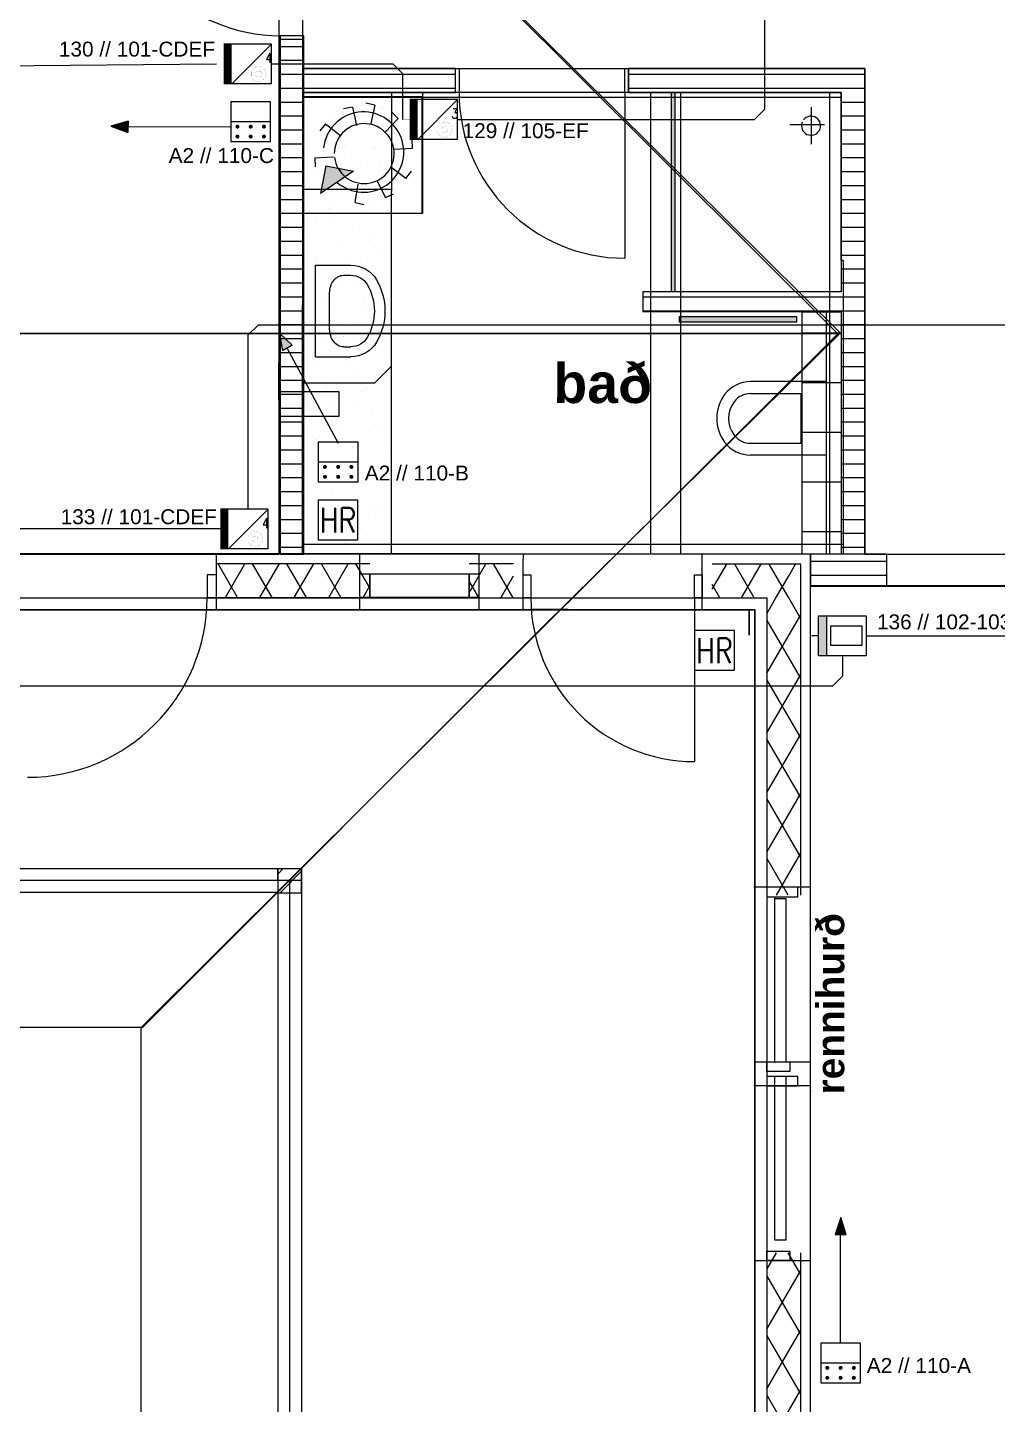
# Model space of a CAD drawing. Header units: millimetres. Extents: x -242231 to 419123, y -2399 to 525285.
# Drawn here: x -71482 to -66602, y 42286 to 49215 of the extents above; entities that cross this region are included whole.
import ezdxf
from ezdxf.enums import TextEntityAlignment as Align

# ---------------------------------------------------------------- set-up
doc = ezdxf.new("R2010")
doc.units = ezdxf.units.MM
for name, color, linetype in [('Grunnur', 252, 'Continuous'), ('PDF_R-TAKN-LAGSPENNA', 7, 'Continuous'), ('R-BVK-takn', 3, 'Continuous'), ('R-BVK-te25', 160, 'Continuous'), ('R-EIB-takn-alm', 1, 'Continuous'), ('R-EIB-te25', 253, 'Continuous'), ('R-SMA-takn', 3, 'Continuous')]:
    doc.layers.add(name, color=color, linetype=linetype)
doc.layers.add('R-lagnir', color=7, linetype='Continuous', lineweight=25)
doc.styles.add('GENERATED_STYLE_1', font='swissb.ttf')
doc.styles.get("Standard").update_dxf_attribs({"font": 'arial.ttf'})
doc.styles.add('T25-50', font='simplex.shx', dxfattribs={"width": 0.8, "height": 125})

# ---------------------------------------------------------------- blocks, each defined once
blk = doc.blocks.new('Hnappabord')
blk.add_lwpolyline([(0, 200), (0, 0), (200, 0), (200, 200)], close=True)
blk.add_lwpolyline([(0, 100), (200, 100)])
at = {"const_width": 10}
for points in [[(28.3, 75, 1), (38.3, 75, 1)], [(95, 75, 1), (105, 75, 1)], [(161.7, 75, 1), (171.7, 75, 1)], [(28.3, 25, 1), (38.3, 25, 1)], [(95, 25, 1), (105, 25, 1)], [(161.7, 25, 1), (171.7, 25, 1)]]:
    blk.add_lwpolyline(points, format="xyb", close=True, dxfattribs=at)
at = {"layer": 'R-BVK-te25', "style": 'T25-50', "width": 0.8}
blk.add_attdef('HNAPPABORÐ', text='', height=125, dxfattribs=at).set_placement((117.4, 232.1), align=Align.CENTER)
blk = doc.blocks.new('r-bru-skynjari')
blk.add_lwpolyline([(-100, 100), (-100, -100), (100, -100), (100, 100)], close=True)
at = {"layer": 'R-BVK-te25', "style": 'T25-50', "width": 0.8}
blk.add_attdef('SKYNJARI', text='', height=125, dxfattribs=at).set_placement((0, -64), align=Align.CENTER)
blk = doc.blocks.new('36')
at = {"linetype": 'Continuous'}
for p, q in [((39.7, 200), (-0.3, 200)), ((239.7, 200), (39.7, 200)), ((40, 0), (239.7, 200)), ((239.7, 0), (239.7, 200)), ((40, 0), (0, 0)), ((239.7, 0), (40, 0))]:
    blk.add_line(p, q, dxfattribs=at)
at = {"const_width": 40}
blk.add_lwpolyline([(18.7, 0), (18.7, 200)], dxfattribs=at)
at = {"linetype": 'Continuous'}
for points, const_width in [([(-0.2, 100), (-36.3, 100)], 0.309), ([(213.1, 48.9), (207.1, 69.9), (190.6, 84.2), (169.1, 87.3), (149.2, 78.3), (137.5, 60), (137.5, 38.2), (149.1, 19.9), (168.9, 10.8), (190.5, 13.9), (207, 28.1), (213.1, 48.9)], 0.463), ([(189.9, 49.1), (187.5, 57.4), (180.9, 63.1), (172.3, 64.3), (164.4, 60.7), (159.8, 53.4), (159.8, 44.7), (164.4, 37.5), (172.3, 33.8), (180.9, 35), (187.4, 40.7), (189.9, 49.1)], 0.463)]:
    blk.add_lwpolyline(points, dxfattribs=dict(at, const_width=const_width))
at = {"layer": 'R-EIB-te25', "style": 'T25-50', "width": 0.8}
blk.add_attdef('1', (199.9, 102.9), '', height=50, dxfattribs=at)
blk = doc.blocks.new('EIB-skjár')
at = {"layer": 'R-EIB-takn-alm'}
blk.add_hatch(color=256, dxfattribs=at).paths.add_polyline_path([(36.3, -100), (36.3, 100), (76.3, 100), (76.3, -100)])
for p, q in [((36.3, 100), (76.3, 100)), ((36.3, -100), (36.3, 100)), ((76.3, 100), (76.3, -100)), ((76.3, -100), (36.3, -100))]:
    blk.add_line(p, q, dxfattribs=at)
for points in [[(36.3, 100), (276, 100), (276, -100), (36.3, -100)], [(98.7, 49.5), (253.6, 49.5), (253.6, -49.2), (98.7, -49.2)]]:
    blk.add_lwpolyline(points, close=True, dxfattribs=at)
blk.add_lwpolyline([(36.3, 0), (0, 0)], dxfattribs=at)

msp = doc.modelspace()

# ---------------------------------------------------------------- hatches: boundary and pattern name
at = {"layer": 'Grunnur', "linetype": 'Continuous'}
for points in [[(-68224.74, 48888.869), (-68224.74, 47885.561), (-68241.615, 47885.561), (-68241.615, 48888.869)], [(-69981.156, 48519.505), (-69842.262, 48492.893), (-70007.769, 48380.611)], [(-67611.024, 47758.706), (-68203.921, 47758.706), (-68203.921, 47733.611), (-67611.024, 47733.611)]]:
    msp.add_hatch(color=256, dxfattribs=at).paths.add_polyline_path(points, flags=0)

# ---------------------------------------------------------------- linework, layer by layer
for p, q in [((-70462.152, 48714.169), (-70978.405, 48714.982)), ((-69917.238, 47122.338), (-70176.365, 47604.891)), ((-67391.047, 42595.505), (-67391.047, 43143.232))]:
    msp.add_line(p, q)
for p, q in [((-70880.326, 51136.084), (-67404.302, 47674.27)), ((-67389.547, 47675.627), (-70870.285, 51127.664)), ((-70215.431, 46565.039), (-70215.431, 50205.488)), ((-70099.063, 50205.482), (-70099.063, 49008.09)), ((-70091.526, 49174.021), (-70211.526, 49174.021)), ((-70211.526, 49174.021), (-70211.526, 49156.021)), ((-70211.526, 49156.021), (-70211.526, 46565.039)), ((-70211.526, 49156.021), (-70091.526, 49156.021)), ((-70211.526, 49156.021), (-70091.526, 49156.021)), ((-70091.526, 49156.021), (-70091.526, 49174.021)), ((-70091.526, 46565.039), (-70091.526, 49156.021)), ((-70211.526, 49120.213), (-70091.526, 49120.213)), ((-70211.526, 49050.213), (-70091.526, 49050.213)), ((-70099.063, 49008.09), (-67268.52, 49008.09)), ((-69328.405, 49008.345), (-70097.685, 49008.345)), ((-70097.685, 49008.345), (-70097.685, 48888.345)), ((-69328.405, 49008.345), (-69310.405, 49008.345)), ((-69328.405, 48888.345), (-69328.405, 49008.345)), ((-69328.405, 48888.345), (-69328.405, 49008.345)), ((-69310.405, 49008.345), (-69310.405, 48888.345)), ((-68476.405, 48888.345), (-68476.405, 49008.345)), ((-68476.405, 49008.345), (-68458.405, 49008.345)), ((-67268.505, 49008.345), (-68458.405, 49008.345)), ((-68458.405, 49008.345), (-68458.405, 48888.345)), ((-68458.405, 48888.345), (-68458.405, 49008.345)), ((-67268.52, 49008.09), (-67268.505, 47894.699)), ((-67268.505, 46567.004), (-67268.505, 49008.345)), ((-70211.526, 48980.213), (-70091.526, 48980.213)), ((-70097.685, 48980.213), (-69328.405, 48980.213)), ((-68458.405, 48980.213), (-67296.636, 48980.213)), ((-67296.636, 48980.213), (-67268.505, 48980.213)), ((-70211.526, 48910.213), (-70091.526, 48910.213)), ((-70097.685, 48910.213), (-69328.405, 48910.213)), ((-67388.173, 48888.345), (-70097.685, 48888.345)), ((-70097.685, 48888.345), (-70097.685, 47818.934)), ((-70097.685, 48888.345), (-70097.685, 46566.53)), ((-69649.51, 48888.345), (-70097.685, 48888.345)), ((-70097.685, 48888.345), (-69328.405, 48888.345)), ((-67388.173, 48863.513), (-70097.685, 48863.513)), ((-70092.884, 48867.203), (-69498.194, 48867.203)), ((-70092.884, 48278.844), (-70092.884, 48867.203)), ((-70092.816, 48888.345), (-69494.209, 48888.345)), ((-70092.816, 48278.887), (-70092.816, 48888.345)), ((-70003.074, 48879.427), (-70003.074, 48879.427)), ((-69881.947, 48848.545), (-69881.947, 48848.545)), ((-69661.583, 48862.185), (-69661.583, 48862.185)), ((-69649.51, 48391.148), (-69649.51, 48888.345)), ((-69498.194, 48867.203), (-69498.194, 48278.844)), ((-69494.209, 48888.345), (-69494.209, 48278.887)), ((-69310.405, 48888.345), (-69328.405, 48888.345)), ((-68458.405, 48888.345), (-68476.405, 48888.345)), ((-68476.405, 48888.345), (-68476.405, 48054.345)), ((-68458.405, 48910.213), (-67366.636, 48910.213)), ((-68458.405, 48888.345), (-67388.505, 48888.345)), ((-68347.214, 48888.345), (-68347.214, 46566.612)), ((-68241.615, 47885.561), (-68241.615, 48888.869)), ((-68241.615, 48888.869), (-68224.74, 48888.869)), ((-68224.74, 48888.869), (-68224.74, 47885.561)), ((-68197.214, 48888.345), (-68197.214, 46566.612)), ((-67447.214, 48888.345), (-67447.214, 46566.612)), ((-67388.505, 48888.345), (-67388.505, 47884.821)), ((-67388.175, 48042.287), (-67388.173, 48888.345)), ((-67366.636, 48910.213), (-67268.505, 48910.213)), ((-70211.526, 48840.213), (-70091.526, 48840.213)), ((-69847.043, 48815.15), (-69891.482, 48806.699)), ((-69847.043, 48815.15), (-69827.462, 48722.766)), ((-69809.584, 48808.316), (-69809.584, 48808.316)), ((-69734.966, 48824.106), (-69779.093, 48834.055)), ((-69734.966, 48824.106), (-69753.803, 48731.567)), ((-69696.332, 48811.422), (-69696.332, 48811.422)), ((-69617.194, 48757.023), (-69649.031, 48789.157)), ((-67539.715, 48813.646), (-67539.715, 48628.046)), ((-67388.505, 48840.213), (-67268.505, 48840.213)), ((-70211.526, 48770.213), (-70091.526, 48770.213)), ((-69982.411, 48730.009), (-70010.801, 48694.793)), ((-69993.317, 48737.176), (-69993.317, 48737.176)), ((-69982.411, 48730.009), (-69907.665, 48672.291)), ((-69957.586, 48754.448), (-69957.586, 48754.448)), ((-69783.249, 48735.96), (-69783.249, 48735.96)), ((-69770.578, 48737.176), (-69770.578, 48737.176)), ((-69617.194, 48757.023), (-69682.874, 48689.167)), ((-67471.749, 48724.767), (-67646.892, 48724.767)), ((-67388.505, 48770.213), (-67268.505, 48770.213)), ((-70211.526, 48700.213), (-70091.526, 48700.213)), ((-70067.563, 48662.93), (-70067.563, 48662.93)), ((-69931.25, 48682.092), (-69931.25, 48682.092)), ((-69544.339, 48606.706), (-69546.011, 48651.909)), ((-67388.505, 48700.213), (-67268.505, 48700.213)), ((-70211.526, 48630.213), (-70091.526, 48630.213)), ((-70079.252, 48628.224), (-70079.252, 48628.224)), ((-69881.947, 48625.807), (-69881.947, 48625.807)), ((-69737.76, 48610.981), (-69737.76, 48610.981)), ((-69659.209, 48625.807), (-69659.209, 48625.807)), ((-69544.339, 48606.706), (-69638.616, 48601.239)), ((-67388.505, 48630.213), (-67268.505, 48630.213)), ((-70211.526, 48560.213), (-70091.526, 48560.213)), ((-70036.299, 48558.789), (-69942.034, 48564.474)), ((-70036.299, 48558.789), (-70034.522, 48513.589)), ((-70033.763, 48503.245), (-70033.763, 48503.245)), ((-69981.156, 48519.505), (-70007.769, 48380.611)), ((-69981.156, 48519.505), (-69842.262, 48492.893)), ((-69956.193, 48551.56), (-69956.193, 48551.56)), ((-69885.762, 48557.113), (-69885.762, 48557.113)), ((-69770.578, 48514.437), (-69770.578, 48514.437)), ((-69711.424, 48538.625), (-69711.424, 48538.625)), ((-69577.857, 48455.707), (-69653.844, 48511.781)), ((-67388.505, 48560.213), (-67268.505, 48560.213)), ((-70211.526, 48490.213), (-70091.526, 48490.213)), ((-70067.563, 48440.191), (-70067.563, 48440.191)), ((-69842.262, 48492.893), (-70007.769, 48380.611)), ((-70007.428, 48430.888), (-70007.428, 48430.888)), ((-69859.426, 48484.756), (-69859.426, 48484.756)), ((-69844.824, 48440.191), (-69844.824, 48440.191)), ((-69681.308, 48359.857), (-69722.193, 48444.984)), ((-69577.857, 48455.707), (-69550.242, 48491.534)), ((-67388.505, 48490.213), (-67268.505, 48490.213)), ((-70211.526, 48420.213), (-70091.526, 48420.213)), ((-70097.685, 48400.619), (-70097.685, 47427.209)), ((-69649.228, 48400.619), (-70097.685, 48400.619)), ((-70097.685, 48400.619), (-70097.685, 46566.821)), ((-69858.673, 48400.619), (-70097.685, 48400.619)), ((-69833.901, 48333.78), (-69817.974, 48426.863)), ((-69681.308, 48359.857), (-69640.131, 48378.583)), ((-69665.936, 48413.646), (-69665.936, 48413.646)), ((-69659.209, 48403.068), (-69659.209, 48403.068)), ((-69649.962, 47510.758), (-69649.962, 48391.597)), ((-69649.962, 48391.597), (-69649.228, 48390.868)), ((-69649.962, 47514.651), (-69649.962, 48391.597)), ((-69649.962, 48391.597), (-69649.51, 48391.148)), ((-69649.228, 48390.868), (-69649.228, 48400.619)), ((-67388.505, 48420.213), (-67268.505, 48420.213)), ((-70211.526, 48350.213), (-70091.526, 48350.213)), ((-69961.939, 48305.909), (-69961.939, 48305.909)), ((-69961.939, 48305.909), (-69961.939, 48305.909)), ((-69956.193, 48328.822), (-69956.193, 48328.822)), ((-69956.193, 48328.822), (-69956.193, 48328.822)), ((-69833.901, 48333.78), (-69789.484, 48325.219)), ((-69813.937, 48359.777), (-69813.937, 48359.777)), ((-69813.937, 48359.777), (-69813.937, 48359.777)), ((-69733.455, 48328.822), (-69733.455, 48328.822)), ((-69733.455, 48328.822), (-69733.455, 48328.822)), ((-67388.505, 48350.213), (-67268.505, 48350.213)), ((-70211.526, 48280.213), (-70091.526, 48280.213)), ((-69498.194, 48278.844), (-70092.884, 48278.844)), ((-69494.209, 48278.887), (-70092.816, 48278.887)), ((-70030.44, 48254.576), (-70030.44, 48254.576)), ((-70030.44, 48254.576), (-70030.44, 48254.576)), ((-69935.603, 48233.553), (-69935.603, 48233.553)), ((-69935.603, 48233.553), (-69935.603, 48233.553)), ((-69787.602, 48287.421), (-69787.602, 48287.421)), ((-69787.602, 48287.421), (-69787.602, 48287.421)), ((-67388.505, 48280.213), (-67268.505, 48280.213)), ((-70211.526, 48210.213), (-70091.526, 48210.213)), ((-70083.605, 48179.685), (-70083.605, 48179.685)), ((-70083.605, 48179.685), (-70083.605, 48179.685)), ((-69844.824, 48217.452), (-69844.824, 48217.452)), ((-69844.824, 48217.452), (-69844.824, 48217.452)), ((-69742.113, 48162.442), (-69742.113, 48162.442)), ((-69742.113, 48162.442), (-69742.113, 48162.442)), ((-67388.505, 48210.213), (-67268.505, 48210.213)), ((-70211.526, 48140.213), (-70091.526, 48140.213)), ((-69919.07, 48143.206), (-69919.07, 48143.206)), ((-69919.07, 48143.206), (-69919.07, 48143.206)), ((-69733.455, 48106.083), (-69733.455, 48106.083)), ((-69733.455, 48106.083), (-69733.455, 48106.083)), ((-69715.778, 48090.086), (-69715.778, 48090.086)), ((-69715.778, 48090.086), (-69715.778, 48090.086)), ((-67388.505, 48140.213), (-67268.505, 48140.213)), ((-70211.526, 48070.213), (-70091.526, 48070.213)), ((-70038.116, 48054.706), (-70038.116, 48054.706)), ((-70038.116, 48054.706), (-70038.116, 48054.706)), ((-70033.673, 48018.496), (-69855.491, 48018.496)), ((-70033.673, 47558.506), (-70033.673, 48018.496)), ((-70030.44, 48031.837), (-70030.44, 48031.837)), ((-70030.44, 48031.837), (-70030.44, 48031.837)), ((-69863.779, 48036.217), (-69863.779, 48036.217)), ((-69863.779, 48036.217), (-69863.779, 48036.217)), ((-69807.701, 48031.837), (-69807.701, 48031.837)), ((-69807.701, 48031.837), (-69807.701, 48031.837)), ((-67388.505, 48070.213), (-67268.505, 48070.213)), ((-67377.19, 48042.287), (-67388.175, 48042.287)), ((-67377.19, 46566.612), (-67377.19, 48042.287)), ((-70211.526, 48000.213), (-70091.526, 48000.213)), ((-70011.781, 47982.349), (-70011.781, 47982.349)), ((-70011.781, 47982.349), (-70011.781, 47982.349)), ((-69891.127, 47968.501), (-69855.491, 47968.501)), ((-69670.289, 47965.106), (-69670.289, 47965.106)), ((-69670.289, 47965.106), (-69670.289, 47965.106)), ((-67388.505, 48000.213), (-67268.505, 48000.213)), ((-70211.526, 47930.213), (-70091.526, 47930.213)), ((-69961.896, 47879.601), (-69961.87, 47879.601)), ((-69961.87, 47697.401), (-69961.87, 47879.601)), ((-69919.07, 47920.468), (-69919.07, 47920.468)), ((-69919.07, 47920.468), (-69919.07, 47920.468)), ((-69818.29, 47911.238), (-69818.29, 47911.238)), ((-69818.29, 47911.238), (-69818.29, 47911.238)), ((-69696.332, 47920.468), (-69696.332, 47920.468)), ((-69696.332, 47920.468), (-69696.332, 47920.468)), ((-68386.407, 47885.591), (-68386.485, 47785.591)), ((-67388.505, 47884.821), (-68386.407, 47885.591)), ((-68224.74, 47885.561), (-68241.615, 47885.561)), ((-67388.505, 47930.213), (-67268.505, 47930.213)), ((-67268.505, 47894.699), (-67268.505, 46565.727)), ((-70211.526, 47860.213), (-70091.526, 47860.213)), ((-70097.685, 47818.934), (-70099.362, 47818.934)), ((-70099.362, 47818.934), (-70099.362, 46566.612)), ((-69993.317, 47846.221), (-69993.317, 47846.221)), ((-69993.317, 47846.221), (-69993.317, 47846.221)), ((-69966.292, 47857.37), (-69966.292, 47857.37)), ((-69966.292, 47857.37), (-69966.292, 47857.37)), ((-69807.701, 47809.098), (-69807.701, 47809.098)), ((-69807.701, 47809.098), (-69807.701, 47809.098)), ((-69791.955, 47838.882), (-69791.955, 47838.882)), ((-69791.955, 47838.882), (-69791.955, 47838.882)), ((-68386.427, 47860.213), (-67388.505, 47860.213)), ((-67388.505, 47860.213), (-67268.505, 47860.213)), ((-70211.526, 47790.213), (-70091.526, 47790.213)), ((-69939.956, 47785.014), (-69939.956, 47785.014)), ((-69939.956, 47785.014), (-69939.956, 47785.014)), ((-68386.485, 47785.591), (-67388.505, 47784.821)), ((-68386.481, 47790.213), (-67388.505, 47790.213)), ((-67611.024, 47758.706), (-68203.921, 47758.706)), ((-68203.921, 47758.706), (-68203.921, 47733.611)), ((-67611.024, 47733.611), (-67611.024, 47758.706)), ((-67583.888, 46564.827), (-67583.888, 47785.271)), ((-67583.888, 47785.271), (-67388.505, 47785.271)), ((-67463.526, 47785.271), (-67463.526, 46564.738)), ((-67388.505, 47790.213), (-67268.505, 47790.213)), ((-67388.505, 47785.271), (-67388.505, 46564.682)), ((-67388.505, 47784.821), (-67388.505, 46567.004)), ((-67394.235, 47675.627), (-76607.023, 47675.627)), ((-76607.023, 47675.627), (-67389.547, 47675.627)), ((-67404.302, 47674.27), (-70910.951, 44181.827)), ((-70211.526, 47720.213), (-70091.526, 47720.213)), ((-70087.958, 47731.146), (-70087.958, 47731.146)), ((-70087.958, 47731.146), (-70087.958, 47731.146)), ((-69881.947, 47734.852), (-69881.947, 47734.852)), ((-69881.947, 47734.852), (-69881.947, 47734.852)), ((-69746.466, 47713.903), (-69746.466, 47713.903)), ((-69746.466, 47713.903), (-69746.466, 47713.903)), ((-69696.332, 47697.729), (-69696.332, 47697.729)), ((-69696.332, 47697.729), (-69696.332, 47697.729)), ((-68891.185, 46197.512), (-67394.235, 47675.627)), ((-68203.921, 47733.611), (-67611.024, 47733.611)), ((-67388.505, 47677.136), (-67583.888, 47677.136)), ((-67388.505, 47720.213), (-67268.505, 47720.213)), ((-70211.526, 47650.213), (-70091.526, 47650.213)), ((-70042.469, 47606.166), (-70042.469, 47606.166)), ((-70042.469, 47606.166), (-70042.469, 47606.166)), ((-69993.317, 47623.483), (-69993.317, 47623.483)), ((-69993.317, 47623.483), (-69993.317, 47623.483)), ((-69894.468, 47660.035), (-69894.468, 47660.035)), ((-69894.468, 47660.035), (-69894.468, 47660.035)), ((-69891.127, 47608.501), (-69855.491, 47608.501)), ((-69770.578, 47623.483), (-69770.578, 47623.483)), ((-69770.578, 47623.483), (-69770.578, 47623.483)), ((-69720.131, 47641.547), (-69720.131, 47641.547)), ((-69720.131, 47641.547), (-69720.131, 47641.547)), ((-67388.505, 47650.213), (-67268.505, 47650.213)), ((-70211.526, 47580.213), (-70091.526, 47580.213)), ((-70067.563, 47549.237), (-70067.563, 47549.237)), ((-70067.563, 47549.237), (-70067.563, 47549.237)), ((-70033.673, 47558.506), (-69855.491, 47558.506)), ((-70016.134, 47533.81), (-70016.134, 47533.81)), ((-70016.134, 47533.81), (-70016.134, 47533.81)), ((-69868.132, 47587.678), (-69868.132, 47587.678)), ((-69868.132, 47587.678), (-69868.132, 47587.678)), ((-67388.505, 47580.213), (-67268.505, 47580.213)), ((-70217.93, 47342.32), (-70217.93, 47529.82)), ((-70211.526, 47510.213), (-70091.526, 47510.213)), ((-69881.947, 47512.113), (-69881.947, 47512.113)), ((-69881.947, 47512.113), (-69881.947, 47512.113)), ((-69822.644, 47462.699), (-69822.644, 47462.699)), ((-69822.644, 47462.699), (-69822.644, 47462.699)), ((-69735.952, 47425.342), (-69649.962, 47510.758)), ((-69674.642, 47516.567), (-69674.642, 47516.567)), ((-69674.642, 47516.567), (-69674.642, 47516.567)), ((-69659.209, 47512.113), (-69659.209, 47512.113)), ((-69659.209, 47512.113), (-69659.209, 47512.113)), ((-69650.003, 47514.611), (-69649.962, 47514.651)), ((-69650.003, 46566.53), (-69650.003, 47514.611)), ((-67388.505, 47510.213), (-67268.505, 47510.213)), ((-70211.526, 47440.213), (-70091.526, 47440.213)), ((-70097.685, 47427.209), (-69735.952, 47427.209)), ((-69970.645, 47408.831), (-69970.645, 47408.831)), ((-69956.193, 47437.867), (-69956.193, 47437.867)), ((-69956.193, 47437.867), (-69956.193, 47437.867)), ((-69770.578, 47400.744), (-69770.578, 47400.744)), ((-69735.952, 47427.209), (-69735.952, 47425.342)), ((-67464.507, 47433.268), (-67844.507, 47433.268)), ((-67388.505, 47427.136), (-67583.888, 47427.136)), ((-67464.507, 47433.268), (-67464.507, 47063.234)), ((-67388.505, 47440.213), (-67268.505, 47440.213)), ((-69913.547, 47382.012), (-70217.93, 47382.012)), ((-70217.93, 47382.012), (-70217.93, 47259.705)), ((-70211.526, 47370.213), (-70091.526, 47370.213)), ((-70067.563, 47326.498), (-70067.563, 47326.498)), ((-69944.31, 47336.475), (-69944.31, 47336.475)), ((-69913.547, 47259.705), (-69913.547, 47382.012)), ((-69844.824, 47326.498), (-69844.824, 47326.498)), ((-69796.308, 47390.343), (-69796.308, 47390.343)), ((-67844.507, 47373.253), (-67589.507, 47373.253)), ((-67589.507, 47123.249), (-67589.507, 47373.253)), ((-67388.505, 47370.213), (-67268.505, 47370.213)), ((-70217.93, 47259.705), (-69913.547, 47259.705)), ((-70211.526, 47300.213), (-70091.526, 47300.213)), ((-70092.311, 47282.607), (-70092.311, 47282.607)), ((-69750.819, 47265.364), (-69750.819, 47265.364)), ((-69659.209, 47289.375), (-69659.209, 47289.375)), ((-67388.505, 47300.213), (-67268.505, 47300.213)), ((-70211.526, 47230.213), (-70091.526, 47230.213)), ((-69956.193, 47215.129), (-69956.193, 47215.129)), ((-69898.821, 47211.496), (-69898.821, 47211.496)), ((-69733.455, 47215.129), (-69733.455, 47215.129)), ((-69724.484, 47193.007), (-69724.484, 47193.007)), ((-67388.505, 47230.213), (-67268.505, 47230.213)), ((-70211.526, 47160.213), (-70091.526, 47160.213)), ((-70046.823, 47157.627), (-70046.823, 47157.627)), ((-70030.44, 47140.882), (-70030.44, 47140.882)), ((-69872.485, 47139.139), (-69872.485, 47139.139)), ((-67844.507, 47123.249), (-67589.507, 47123.249)), ((-67388.505, 47177.136), (-67583.888, 47177.136)), ((-67388.505, 47160.213), (-67268.505, 47160.213)), ((-70211.526, 47090.213), (-70091.526, 47090.213)), ((-70020.487, 47085.271), (-70020.487, 47085.271)), ((-69844.824, 47103.759), (-69844.824, 47103.759)), ((-69678.995, 47068.028), (-69678.995, 47068.028)), ((-67464.507, 47063.234), (-67844.507, 47063.234)), ((-67388.505, 47090.213), (-67268.505, 47090.213)), ((-70211.526, 47020.213), (-70091.526, 47020.213)), ((-69919.07, 47029.513), (-69919.07, 47029.513)), ((-69826.997, 47014.16), (-69826.997, 47014.16)), ((-69733.455, 46992.39), (-69733.455, 46992.39)), ((-69652.66, 46995.672), (-69652.66, 46995.672)), ((-67388.505, 47020.213), (-67268.505, 47020.213)), ((-70211.526, 46950.213), (-70091.526, 46950.213)), ((-70030.44, 46918.144), (-70030.44, 46918.144)), ((-69974.998, 46960.292), (-69974.998, 46960.292)), ((-69807.701, 46918.144), (-69807.701, 46918.144)), ((-69800.661, 46941.804), (-69800.661, 46941.804)), ((-67388.505, 46927.136), (-67583.888, 46927.136)), ((-67388.505, 46950.213), (-67268.505, 46950.213)), ((-70211.526, 46880.213), (-70091.526, 46880.213)), ((-69948.663, 46887.936), (-69948.663, 46887.936)), ((-67388.505, 46880.213), (-67268.505, 46880.213)), ((-70211.526, 46810.213), (-70091.526, 46810.213)), ((-70096.664, 46834.067), (-70096.664, 46834.067)), ((-69919.07, 46806.774), (-69919.07, 46806.774)), ((-69755.172, 46816.825), (-69755.172, 46816.825)), ((-69696.332, 46806.774), (-69696.332, 46806.774)), ((-67388.505, 46810.213), (-67268.505, 46810.213)), ((-70211.526, 46740.213), (-70091.526, 46740.213)), ((-70051.176, 46709.088), (-70051.176, 46709.088)), ((-69993.317, 46732.528), (-69993.317, 46732.528)), ((-69903.174, 46762.957), (-69903.174, 46762.957)), ((-69728.837, 46744.468), (-69728.837, 46744.468)), ((-67388.505, 46740.213), (-67268.505, 46740.213)), ((-70211.526, 46670.213), (-70091.526, 46670.213)), ((-70024.84, 46636.732), (-70024.84, 46636.732)), ((-69876.839, 46690.6), (-69876.839, 46690.6)), ((-69807.701, 46695.405), (-69807.701, 46695.405)), ((-67388.505, 46677.136), (-67583.888, 46677.136)), ((-67388.505, 46670.213), (-67268.505, 46670.213)), ((-70215.431, 46567.092), (-73636.686, 46567.092)), ((-73636.686, 46565.039), (-70215.431, 46565.039)), ((-70223.062, 46567.065), (-70530.512, 46566.838)), ((-70530.475, 46516.838), (-70530.512, 46566.838)), ((-69759.731, 46566.675), (-70223.062, 46567.065)), ((-70211.526, 46600.213), (-70091.526, 46600.213)), ((-70211.526, 46565.039), (-70091.526, 46565.039)), ((-67377.19, 46613.513), (-70099.362, 46613.513)), ((-70099.362, 46566.612), (-67377.19, 46566.612)), ((-70097.685, 46566.821), (-69858.673, 46566.821)), ((-70097.685, 46566.53), (-69650.003, 46566.53)), ((-69881.947, 46621.159), (-69881.947, 46621.159)), ((-69809.773, 46516.717), (-69809.731, 46566.717)), ((-69209.731, 46566.213), (-69809.731, 46566.717)), ((-69696.332, 46584.036), (-69696.332, 46584.036)), ((-69683.348, 46619.489), (-69683.348, 46619.489)), ((-69209.773, 46516.213), (-69209.731, 46566.213)), ((-68987.305, 46516.026), (-68987.263, 46566.026)), ((-68087.305, 46515.269), (-68087.263, 46565.269)), ((-67591.943, 46564.852), (-68037.263, 46565.227)), ((-67541.943, 46564.81), (-67591.943, 46564.852)), ((-67388.505, 46564.682), (-67583.888, 46564.827)), ((-67160.851, 46565.389), (-67542.343, 46565.349)), ((-67542.343, 46565.349), (-67542.326, 46405.349)), ((-67541.943, 44849.071), (-67541.943, 46564.81)), ((-67388.505, 46600.213), (-67268.505, 46600.213)), ((-67388.505, 46567.004), (-67268.505, 46567.004)), ((-67268.505, 46565.727), (-65756.82, 46565.72)), ((-67160.851, 46565.389), (-67160.834, 46405.389)), ((-70223.064, 46517.065), (-70530.475, 46516.838)), ((-70530.435, 46461.838), (-70530.475, 46516.838)), ((-70424.683, 46346.916), (-70522.791, 46516.844)), ((-70486.252, 46346.871), (-70388.061, 46516.943)), ((-70251.552, 46347.044), (-70349.66, 46516.971)), ((-70312.973, 46346.998), (-70223.065, 46502.724)), ((-70223.065, 46502.724), (-70214.79, 46517.058)), ((-69759.773, 46516.675), (-70223.064, 46517.065)), ((-70078.288, 46346.943), (-70176.486, 46517.025)), ((-70139.77, 46346.994), (-70041.669, 46516.912)), ((-69904.999, 46346.797), (-70003.197, 46516.88)), ((-69966.649, 46346.849), (-69868.547, 46516.766)), ((-69759.875, 46395.434), (-69829.907, 46516.734)), ((-69809.815, 46466.717), (-69809.773, 46516.717)), ((-69259.895, 46370.984), (-69176.063, 46516.184)), ((-69037.305, 46516.068), (-69259.773, 46516.255)), ((-69209.815, 46466.213), (-69209.773, 46516.213)), ((-69038.553, 46346.069), (-69136.751, 46516.151)), ((-68987.351, 46461.026), (-68987.305, 46516.026)), ((-68087.351, 46460.269), (-68087.305, 46515.269)), ((-68037.412, 46388.387), (-67964.216, 46515.165)), ((-67761.943, 46514.995), (-68037.305, 46515.227)), ((-67825.529, 46345.049), (-67923.726, 46515.131)), ((-67889.197, 46345.102), (-67791.095, 46515.02)), ((-67591.943, 46514.852), (-67761.943, 46514.995)), ((-67692.406, 46414.474), (-67750.437, 46514.986)), ((-67653.492, 46453.356), (-67617.974, 46514.874)), ((-67591.943, 46344.852), (-67591.943, 46514.852)), ((-67542.339, 46530.213), (-67160.847, 46530.213)), ((-70530.435, 46461.838), (-70578.435, 46461.803)), ((-70578.435, 46461.803), (-70578.35, 46346.803)), ((-70530.35, 46346.838), (-70530.435, 46461.838)), ((-70530.35, 46346.838), (-70530.435, 46461.838)), ((-69809.916, 46346.717), (-69809.815, 46466.717)), ((-69809.815, 46466.717), (-69759.815, 46466.675)), ((-69759.815, 46466.675), (-69759.916, 46346.675)), ((-69759.815, 46466.675), (-69259.815, 46466.255)), ((-69259.916, 46346.255), (-69259.815, 46466.255)), ((-69211.843, 46346.214), (-69259.846, 46429.359)), ((-69259.815, 46466.255), (-69209.815, 46466.213)), ((-69209.916, 46346.213), (-69209.815, 46466.213)), ((-69101.044, 46346.121), (-69037.355, 46456.435)), ((-68987.447, 46346.026), (-68987.351, 46461.026)), ((-68987.447, 46346.026), (-68987.351, 46461.026)), ((-68987.351, 46461.026), (-68949.351, 46460.994)), ((-68949.351, 46460.994), (-68949.447, 46345.994)), ((-68125.448, 46345.301), (-68125.351, 46460.301)), ((-68125.351, 46460.301), (-68087.351, 46460.269)), ((-68087.351, 46460.269), (-68087.448, 46345.269)), ((-68087.448, 46345.269), (-68087.351, 46460.269)), ((-67716.076, 46344.957), (-67653.492, 46453.356)), ((-67542.332, 46460.213), (-67160.84, 46460.213)), ((-69793.528, 46346.703), (-69759.866, 46405.007)), ((-67998.818, 46345.194), (-68037.392, 46412.006)), ((-67652.24, 46344.903), (-67692.406, 46414.474)), ((-67542.326, 46405.349), (-67160.834, 46405.389)), ((-67541.959, 46406.813), (-65864.519, 46406.824)), ((-67541.897, 43860.988), (-67541.959, 46406.813)), ((-62603.106, 46402.653), (-67541.959, 46402.653)), ((-67821.943, 46285.046), (-76025.727, 46285.046)), ((-76025.621, 46285.046), (-67851.112, 46285.046)), ((-67821.003, 46285.046), (-76025.54, 46285.046)), ((-75965.611, 46345.095), (-67762.236, 46345.095)), ((-70578.35, 46346.803), (-70530.35, 46346.838)), ((-70530.35, 46346.838), (-70223.073, 46347.065)), ((-70530.306, 46286.838), (-70530.35, 46346.838)), ((-70530.306, 46286.838), (-70223.076, 46287.064)), ((-70223.076, 46287.064), (-69759.966, 46286.675)), ((-70223.073, 46347.065), (-69759.916, 46346.675)), ((-69809.966, 46286.717), (-69809.916, 46346.717)), ((-69809.966, 46286.717), (-69209.966, 46286.213)), ((-69759.916, 46346.675), (-69809.916, 46346.717)), ((-69259.916, 46346.255), (-69759.916, 46346.675)), ((-69259.966, 46286.255), (-69037.498, 46286.068)), ((-69259.916, 46346.255), (-69037.447, 46346.068)), ((-69209.916, 46346.213), (-69259.916, 46346.255)), ((-69209.966, 46286.213), (-69209.916, 46346.213)), ((-68987.498, 46286.026), (-68987.447, 46346.026)), ((-68949.447, 46345.994), (-68987.447, 46346.026)), ((-68762.249, 46286.156), (-68949.749, 46286.156)), ((-68125.448, 46345.301), (-68126.141, 45521.301)), ((-68087.448, 46345.269), (-68125.448, 46345.301)), ((-68087.498, 46285.269), (-68087.448, 46345.269)), ((-68037.498, 46285.227), (-67821.943, 46285.046)), ((-68037.448, 46345.227), (-67761.943, 46344.995)), ((-67851.112, 46285.046), (-67851.112, 46157.647)), ((-67850.971, 46157.647), (-67851.112, 46285.046)), ((-67851.112, 46285.046), (-67821.943, 46285.046)), ((-67821.943, 46285.046), (-67821.943, 38190.643)), ((-67821.943, 46285.046), (-67821.943, 44849.071)), ((-67821.943, 38190.643), (-67821.943, 46285.046)), ((-67821.003, 38190.633), (-67821.003, 46285.046)), ((-67762.236, 46345.095), (-67762.236, 38250.627)), ((-67761.943, 46344.995), (-67761.943, 44849.071)), ((-67761.943, 46265.512), (-67716.076, 46344.957)), ((-67591.943, 46240.467), (-67652.24, 46344.903)), ((-67591.943, 44849.071), (-67591.943, 46344.852)), ((-67761.943, 45965.512), (-67591.943, 46259.961)), ((-67591.943, 45940.467), (-67761.943, 46234.915)), ((-70901.789, 44185.228), (-68891.185, 46197.512)), ((-67851.112, 46157.647), (-67850.971, 46157.647)), ((-67761.943, 45665.512), (-67591.943, 45959.961)), ((-67591.943, 45640.467), (-67761.943, 45934.915)), ((-67761.943, 45365.512), (-67591.943, 45659.961)), ((-67591.943, 45340.467), (-67761.943, 45634.915)), ((-67761.943, 45065.512), (-67591.943, 45359.961)), ((-67591.943, 45040.467), (-67761.943, 45334.915)), ((-67713.7, 44849.071), (-67591.943, 45059.961)), ((-75917.241, 44984.035), (-70223.076, 44983.927)), ((-70223.076, 44924.053), (-70223.076, 44983.927)), ((-70223.076, 44981.744), (-70223.076, 38310.633)), ((-70103.076, 44981.744), (-70223.076, 44981.744)), ((-70223.076, 44981.744), (-70223.076, 44861.744)), ((-70223.076, 44955.289), (-70196.621, 44981.744)), ((-70210.555, 44861.744), (-70103.076, 44969.223)), ((-70103.076, 44981.744), (-70103.076, 38310.633)), ((-70103.076, 44861.744), (-70103.076, 44981.744)), ((-67654.646, 44849.071), (-67761.943, 45034.915)), ((-75917.242, 44924.035), (-70163.076, 44923.926)), ((-70223.076, 44924.053), (-70103.076, 44924.053)), ((-70163.076, 44924.053), (-70163.076, 38190.633)), ((-70103.076, 44924.053), (-70103.076, 38190.633)), ((-75917.243, 44864.035), (-70223.076, 44863.927)), ((-70223.076, 44863.927), (-70223.076, 38190.633)), ((-70223.076, 44861.744), (-70103.076, 44861.744)), ((-67776.943, 44889.071), (-67826.943, 44889.071)), ((-67761.943, 44889.071), (-67776.943, 44889.071)), ((-67761.943, 44889.071), (-67761.943, 44841.071)), ((-67606.943, 44889.071), (-67761.943, 44889.071)), ((-67606.943, 44889.071), (-67761.943, 44889.071)), ((-67761.943, 44841.071), (-67606.943, 44841.071)), ((-67721.72, 44832.385), (-67666.567, 44832.385)), ((-67721.72, 44008.146), (-67721.72, 44832.385)), ((-67666.567, 44832.385), (-67666.567, 44008.146)), ((-67606.943, 44841.071), (-67606.943, 44889.071)), ((-67546.943, 44889.071), (-67606.943, 44889.071)), ((-76607.023, 44185.228), (-70901.789, 44185.228)), ((-70910.951, 44181.827), (-70910.951, 37609.541)), ((-67821.943, 44010.127), (-67761.943, 44010.127)), ((-67761.943, 43962.127), (-67761.943, 44010.127)), ((-67761.943, 44010.127), (-67646.943, 44010.127)), ((-67761.943, 44010.127), (-67646.943, 44010.127)), ((-67666.567, 44008.146), (-67721.72, 44008.146)), ((-67646.943, 44010.127), (-67646.943, 43962.127)), ((-67646.943, 44010.127), (-67591.943, 44010.127)), ((-67591.943, 44010.127), (-67541.943, 44010.127)), ((-67646.943, 43962.127), (-67761.943, 43962.127)), ((-67606.943, 43937.071), (-67761.943, 43937.071)), ((-67761.943, 43937.071), (-67761.943, 43889.071)), ((-67721.72, 43937.574), (-67666.567, 43937.574)), ((-67721.72, 43113.334), (-67721.72, 43937.574)), ((-67666.567, 43937.574), (-67666.567, 43113.334)), ((-67606.943, 43889.071), (-67606.943, 43937.071)), ((-67776.943, 43889.071), (-67826.943, 43889.071)), ((-67761.943, 43889.071), (-67776.943, 43889.071)), ((-67761.943, 43889.071), (-67606.943, 43889.071)), ((-67606.943, 43889.071), (-67761.943, 43889.071)), ((-67546.943, 43889.071), (-67606.943, 43889.071)), ((-67541.949, 38470.633), (-67541.934, 43864.088)), ((-67541.934, 43864.088), (-67541.897, 43860.988)), ((-67666.567, 43113.334), (-67721.72, 43113.334)), ((-67821.943, 43050.127), (-67821.943, 40735.914)), ((-67761.943, 43010.127), (-67761.943, 43058.127)), ((-67761.943, 43058.127), (-67646.943, 43058.127)), ((-67761.943, 43050.127), (-67761.943, 40735.914)), ((-67761.943, 42965.512), (-67713.091, 43050.127)), ((-67591.943, 42940.467), (-67655.256, 43050.127)), ((-67646.943, 43058.127), (-67646.943, 43010.127)), ((-67591.943, 40735.914), (-67591.943, 43050.127)), ((-67541.943, 40735.914), (-67541.943, 43050.127)), ((-67821.943, 43010.127), (-67761.943, 43010.127)), ((-67646.943, 43010.127), (-67761.943, 43010.127)), ((-67761.943, 43010.127), (-67646.943, 43010.127)), ((-67761.943, 42665.512), (-67591.943, 42959.961)), ((-67646.943, 43010.127), (-67591.943, 43010.127)), ((-67591.943, 43010.127), (-67541.943, 43010.127)), ((-67591.943, 42640.467), (-67761.943, 42934.915)), ((-67761.943, 42365.512), (-67591.943, 42659.961)), ((-67591.943, 42340.467), (-67761.943, 42634.915)), ((-67761.943, 42065.512), (-67591.943, 42359.961)), ((-67591.943, 42040.467), (-67761.943, 42334.915))]:
    msp.add_line(p, q, dxfattribs=at)
at = {"layer": 'Grunnur', "linetype": 'Continuous', "extrusion": (0, 0, -1)}
for p, q in [((-69759.916, 46346.675), (-69759.815, 46466.675)), ((-69759.815, 46466.675), (-69259.815, 46466.255)), ((-69259.815, 46466.255), (-69259.916, 46346.255)), ((-69259.916, 46346.255), (-69759.916, 46346.675))]:
    msp.add_line(p, q, dxfattribs=at)
at = {"layer": 'Grunnur', "linetype": 'Continuous'}
for centre, radius, start, end in [((-70211.526, 50008.021), 834, 180, 270), ((-68476.405, 48888.345), 834, 180, 270), ((-69791.01, 48588.083), 202.135, 228.4747283, 173.8533743), ((-69787.958, 48580.645), 150.761, 187.5563441, 180), ((-67539.715, 48720.846), 48.036, 158.762857, 142.5456606), ((-67844.507, 47270.751), 162.5, 90, 143.1301024), ((-67814.507, 47248.251), 200, 143.1301024, 216.8698966), ((-67814.507, 47248.251), 140, 143.1301024, 216.8698966), ((-67844.507, 47270.751), 102.5, 90, 143.1301024), ((-67844.507, 47225.751), 162.5, 216.8698976, 270), ((-67844.507, 47225.751), 102.5, 216.8698976, 270), ((-71482.35, 46346.138), 904, 270.0421474, 0.0421474), ((-68125.448, 46345.301), 824, 179.9518282, 269.9518282)]:
    msp.add_arc(centre, radius, start, end, dxfattribs=at)
at = {"layer": 'Grunnur', "linetype": 'Continuous', "extrusion": (0, 0, -1)}
for centre, major_axis, ratio, start_param, end_param in [((-69855.491, 47879.621), (-147.297, 0), 0.94285714, 1.57079633, 2.64461782), ((-69891.127, 47879.601), (0, 88.9), 0.7960467, 4.71238898, 6.28318531), ((-69855.491, 47879.621), (-94.267, 0), 0.94285714, 1.57079633, 2.64461782), ((-70033.673, 47788.501), (-350, 0), 0.94285714, 2.64461781, 3.63856749), ((-70033.673, 47788.501), (-296.97, 0), 0.94285714, 2.64461781, 3.63856749), ((-69891.127, 47697.401), (0, 88.9), 0.7960467, 3.14159265, 4.71238898), ((-69855.491, 47697.381), (-94.267, 0), 0.94285714, 3.63856748, 4.71238898), ((-69855.491, 47697.381), (-147.297, 0), 0.94285714, 3.63856748, 4.71238898)]:
    msp.add_ellipse(centre, major_axis=major_axis, ratio=ratio, start_param=start_param, end_param=end_param, dxfattribs=at)
at = {"layer": 'Grunnur', "linetype": 'Continuous'}
for p in [(-70530.35, 46346.838), (-69809.916, 46346.717), (-69209.916, 46346.213), (-68987.447, 46346.026), (-68087.448, 46345.269), (-67721.72, 44832.385), (-67606.943, 44889.071), (-67761.943, 44010.127), (-67721.72, 44008.146), (-67606.943, 43889.071), (-67761.943, 43010.127)]:
    msp.add_point(p, dxfattribs=at)
at = {"layer": 'PDF_R-TAKN-LAGSPENNA', "lineweight": 25}
for points in [[(-70976.018, 48743.694), (-71062.309, 48718.015), (-70977.216, 48687.617)], [(-70150.191, 47616.934), (-70214.988, 47679.439), (-70199.608, 47590.398)], [(-67362.291, 43141.459), (-67389.806, 43227.182), (-67418.381, 43141.459)]]:
    msp.add_lwpolyline(points, close=True, dxfattribs=at)
at = {"layer": 'PDF_R-TAKN-LAGSPENNA', "lineweight": 0}
for points in [[(-70976.018, 48743.694), (-70977.216, 48687.617), (-70976.018, 48743.694)], [(-70150.191, 47616.934), (-70199.608, 47590.398), (-70150.191, 47616.934)], [(-67362.291, 43141.459), (-67418.381, 43141.459), (-67362.291, 43141.459)]]:
    msp.add_lwpolyline(points, close=True, dxfattribs=at)
at = {"layer": 'PDF_R-TAKN-LAGSPENNA', "transparency": 33554559}
for points in [[(-71062.309, 48718.015), (-70976.018, 48743.694), (-70977.216, 48687.617)], [(-70214.988, 47679.439), (-70150.191, 47616.934), (-70199.608, 47590.398)], [(-67389.806, 43227.182), (-67362.291, 43141.459), (-67418.381, 43141.459)]]:
    msp.add_solid(points, dxfattribs=at)
at = {"layer": 'R-lagnir', "color": 85, "true_color": 0x58ba48}
for p, q in [((-67773.535, 49974.086), (-67773.535, 48802.375)), ((-73373.605, 49009.292), (-70530.279, 49031.918)), ((-70254.271, 49031.945), (-69644.163, 49031.945)), ((-69644.163, 49031.945), (-69594.163, 48981.945)), ((-69594.163, 48752.349), (-69594.163, 48981.945)), ((-67823.535, 48752.375), (-67773.535, 48802.375)), ((-69318.155, 48752.375), (-67823.535, 48752.375)), ((-70370.872, 47667.931), (-70320.872, 47717.931)), ((-65615.562, 47717.931), (-70320.872, 47717.931)), ((-70370.872, 46791.862), (-70370.872, 47667.931)), ((-70510.717, 46691.835), (-71924.803, 46691.835)), ((-67262.045, 46154.247), (-63381.827, 46154.247)), ((-67381.891, 46054.247), (-67381.891, 45951.378)), ((-67431.891, 45901.378), (-67381.891, 45951.378)), ((-67431.891, 45901.378), (-75131.404, 45901.378))]:
    msp.add_line(p, q, dxfattribs=at)

# ---------------------------------------------------------------- block references
at = {"layer": 'R-BVK-takn'}
for p in [(-69919.812, 46737.594), (-68025.298, 46080.974)]:
    msp.add_blockref('r-bru-skynjari', p, dxfattribs=at).add_auto_attribs({'SKYNJARI': 'HR'})
at = {"layer": 'R-EIB-takn-alm'}
ref = msp.add_blockref('36', (-70493.962, 48931.945), dxfattribs=at)
ref.add_attrib('1', '4', (-70284.959, 49036.678), dxfattribs={"layer": 'R-EIB-te25', "height": 50, "style": 'T25-50', "width": 0.8})
ref = msp.add_blockref('36', (-69557.846, 48652.375), dxfattribs=at)
ref.add_attrib('1', '3', (-69348.843, 48757.108), dxfattribs={"layer": 'R-EIB-te25', "height": 50, "style": 'T25-50', "width": 0.8})
ref = msp.add_blockref('36', (-70510.563, 46591.862), dxfattribs=at)
ref.add_attrib('1', '4', (-70301.56, 46696.595), dxfattribs={"layer": 'R-EIB-te25', "height": 50, "style": 'T25-50', "width": 0.8})
msp.add_blockref('EIB-skjár', (-67538.054, 46154.247), dxfattribs=at)
at = {"layer": 'R-SMA-takn'}
for p in [(-70458.998, 48641.555), (-70018.894, 46929.148), (-67491.047, 42395.505)]:
    msp.add_blockref('Hnappabord', p, dxfattribs=at)

# ---------------------------------------------------------------- texts
at = {"color": 7, "linetype": 'Continuous', "lineweight": 25, "char_height": 75, "width": 1620.27826, "attachment_point": 1}
for s, insert in [('130 // 101-CDEF', (-71324.119, 49143.961)), ('129 // 105-EF', (-69292.962, 48733.366)), ('133 // 101-CDEF', (-71315.18, 46790.832)), ('136 // 102-103 - ABCDEF-AB', (-67208.159, 46262.018))]:
    msp.add_mtext(s, dxfattribs=dict(at, insert=insert))
at = {"color": 2, "linetype": 'Continuous', "lineweight": 25, "char_height": 75, "width": 673.81316, "attachment_point": 1}
for s, insert in [('A2 // 110-C', (-70771.635, 48608.331)), ('A2 // 110-B', (-69785.014, 47010.836)), ('A2 // 110-A', (-67259.288, 42519.99))]:
    msp.add_mtext(s, dxfattribs=dict(at, insert=insert))
at = {"layer": 'Grunnur', "linetype": 'Continuous', "style": 'GENERATED_STYLE_1'}
msp.add_text('bað', height=200, dxfattribs=at).set_placement((-68836.526, 47325.444))
msp.add_text('rennihurð', height=140, rotation=90, dxfattribs=at).set_placement((-67372.457, 43846.154))

doc.saveas('drawing.dxf')
